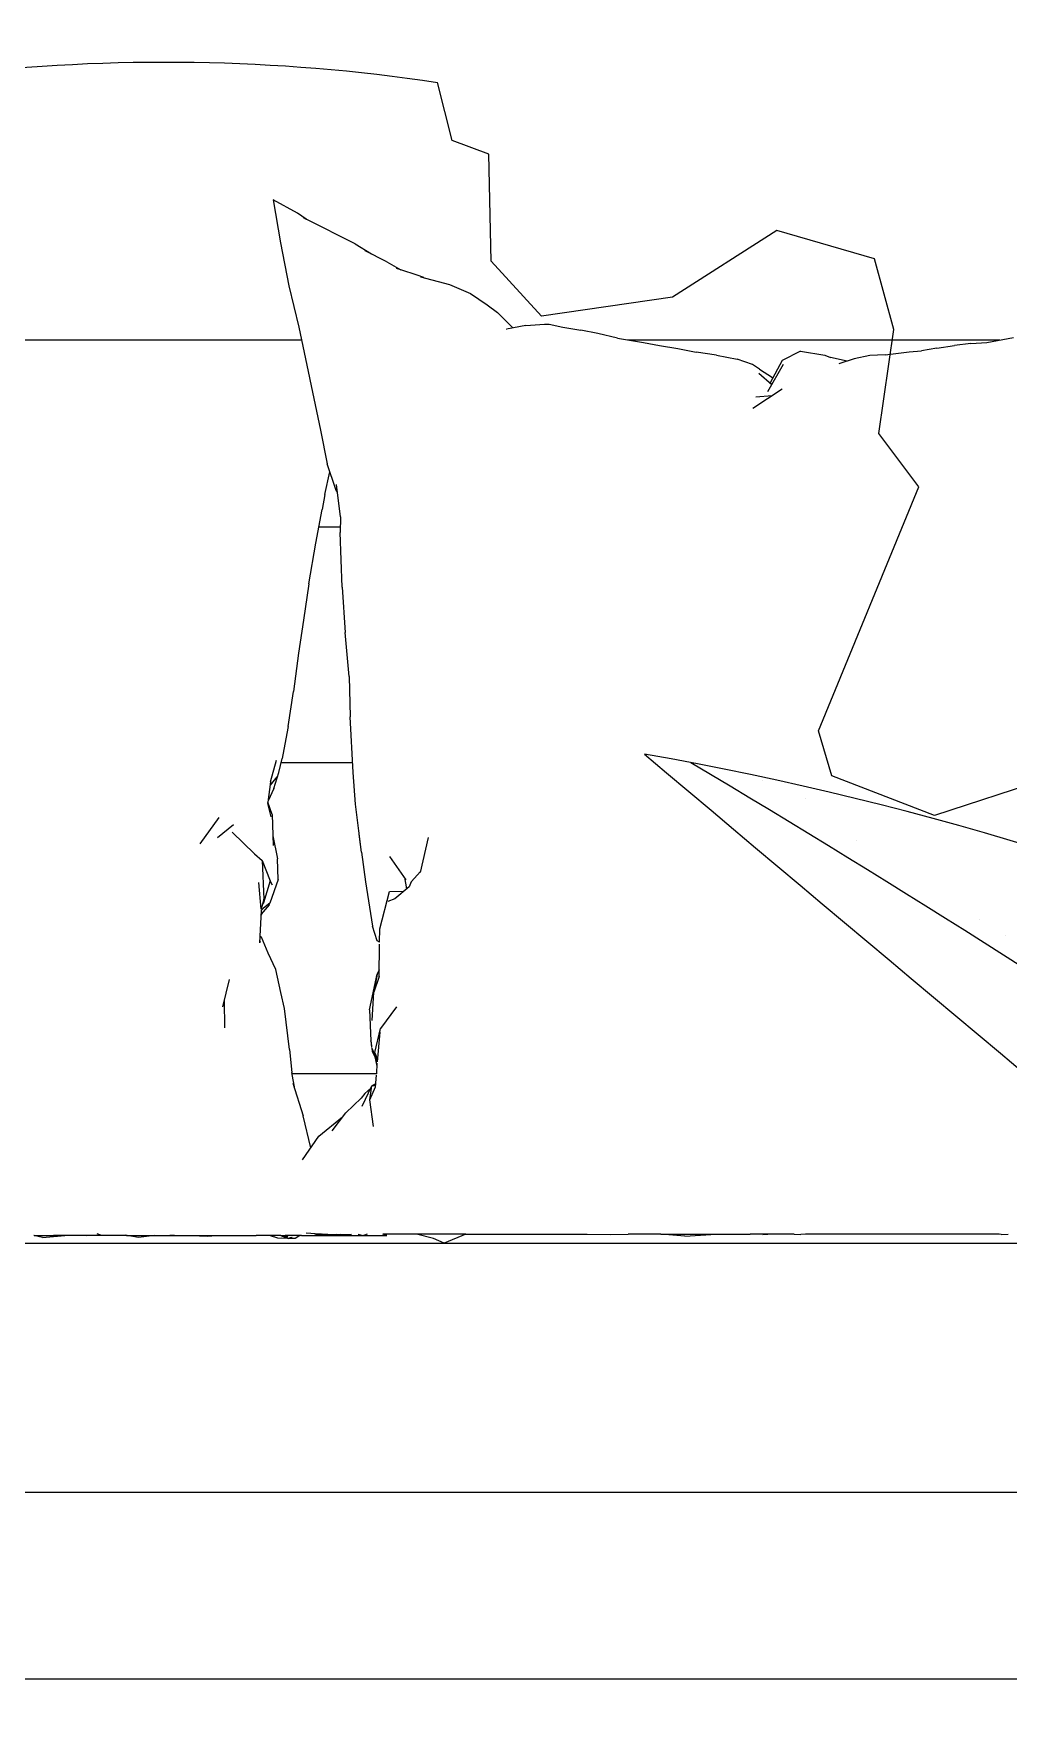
# Model space of a CAD drawing. Header units: millimetres. Extents: x -4760 to 87103, y -23275 to 20441.
# Drawn here: x 39260.7 to 39524.8, y -18281.1 to -17825.4 of the extents above; entities that cross this region are included whole.
import ezdxf

# ---------------------------------------------------------------- set-up
doc = ezdxf.new("R2010")
doc.units = ezdxf.units.MM
doc.header["$LTSCALE"] = 150
doc.layers.add('ad-Elevation 10', color=8, linetype='Continuous')
doc.layers.add('ad-Landscape', color=7, linetype='Continuous', true_color=0x007f00)

# ---------------------------------------------------------------- blocks, each defined once
blk = doc.blocks.new('A$C8104ddd6')
for p, q in [((2058.153348775508, 871.9765947132701), (2051.588020614166, 875.6490974860426)), ((2051.588020614166, 875.6490974860426), (2053.593176341754, 863.9463375074811)), ((2060.473220106403, 870.3991169157744), (2058.153348775508, 871.9765947132701)), ((2059.694321537703, 870.7884157609979), (2060.473220106403, 870.3991169157744)), ((2073.822578599007, 863.7294194257847), (2060.473220106403, 870.3991169157744)), ((2053.593176341754, 863.9463375074811), (2055.804910038139, 852.3507355731381)), ((2073.822578599007, 863.7294194257847), (2078.173086083087, 860.9598519057317)), ((2082.369572230476, 858.8502762161261), (2076.454746031326, 861.8236623109933)), ((2082.369572230476, 858.8502762161261), (2086.110131248861, 856.6612384412783)), ((2086.110131248861, 856.6612384412783), (2084.995870877501, 857.0338277045612)), ((2055.804910038139, 852.3507355731381), (2058.511380422169, 841.1081432057472)), ((2090.536060501407, 855.1812847770107), (2086.151339929034, 856.6371224315872)), ((2092.413291840705, 854.5532000829726), (2090.536060501407, 855.1812847770107)), ((2091.511591927316, 854.7967960036449), (2099.349511128821, 852.6793674492792)), ((2099.349511128821, 852.6793674492792), (2104.996986047416, 850.2846269083957)), ((2104.996986047416, 850.2846269083957), (2109.52179726043, 847.1454067229142)), ((2109.52179726043, 847.1454067229142), (2112.320947542736, 845.1415061197295)), ((2112.320947542736, 845.1415061197295), (2114.414918310147, 842.9913361401714)), ((2058.511380422169, 841.1081432057472), (2064.41314838027, 813.2214624943117)), ((2116.455804787816, 840.9220973820538), (2114.414918310147, 842.9913361401714)), ((2119.969471083845, 841.5708152192738), (2114.810725760362, 840.6183712968596)), ((2114.810725760362, 840.6183712968596), (2114.905808450021, 840.5828194904843)), ((2119.969471083845, 841.5708152192738), (2125.05085058343, 841.9059165321642)), ((2125.05085058343, 841.9059165321642), (2126.299727876125, 841.9651658443263)), ((2126.299727876125, 841.9651658443263), (2130.006676667668, 841.1296416417426)), ((2130.006676667668, 841.1296416417426), (2134.930534348103, 840.304610723395)), ((2139.53716462561, 839.3930729009535), (2134.930534348103, 840.304610723395)), ((2144.838156262937, 838.1176767637662), (2139.53716462561, 839.3930729009535)), ((2059.292782647819, 837.6506024099554), (1836.103370881086, 837.6506024099554)), ((2144.838156262937, 838.1176767637662), (2151.862819993454, 836.9384128375277)), ((2248.381445331041, 837.6506024099554), (2147.620434427845, 837.6506024099554)), ((2151.862819993454, 836.9384128375277), (2156.269319749037, 836.1844255122041)), ((2156.269319749037, 836.1844255122041), (2161.176683556121, 835.3319786590673)), ((2161.176683556121, 835.3319786590673), (2166.115798011626, 834.3349596064718)), ((2171.629598840518, 833.580419696882), (2166.115798011626, 834.3349596064718)), ((2194.440816690847, 834.6465104892004), (2189.448912654479, 832.1435287096801)), ((2194.440816690847, 834.6465104892004), (2201.009277804376, 833.5197898935194)), ((2217.400911104247, 833.6564339630386), (2223.906877345573, 834.4700254177851)), ((2223.906877345573, 834.4700254177851), (2227.193760158312, 834.7613407295939)), ((2231.3509094205, 835.4030623225244), (2227.193760158312, 834.7613407295939)), ((2231.3509094205, 835.4030623225244), (2236.116754670613, 836.1625321885076)), ((2240.603424508314, 836.6747894294967), (2236.116754670613, 836.1625321885076)), ((2240.603424508314, 836.6747894294967), (2244.946704025897, 837.0103638320716)), ((2244.946704025897, 837.0103638320716), (2252.127736896255, 838.3489142101762)), ((2171.629598840518, 833.580419696882), (2177.292736926087, 832.4705823276263)), ((2181.415285255411, 831.0667080882886), (2177.292736926087, 832.4705823276263)), ((2183.306828308559, 829.7799907599319), (2181.415285255411, 831.0667080882886)), ((2183.306828308559, 829.7799907599319), (2186.870968660973, 827.4583063820983)), ((2185.578686823326, 823.7161405075094), (2189.856665645675, 831.0747551369559)), ((2189.448912654479, 832.1435287096801), (2186.238949955645, 826.0201396105003)), ((2201.009277804376, 833.5197898935194), (2202.514908900106, 832.9545950805787)), ((2207.025802162207, 831.9059413710602), (2202.514908900106, 832.9545950805787)), ((2209.001825307125, 832.5540910581803), (2204.84412114865, 831.1903344360153)), ((2213.211877112859, 833.4664580801582), (2209.001825307125, 832.5540910581803)), ((2217.400911104247, 833.6564339630386), (2213.211877112859, 833.4664580801582)), ((2183.172309391855, 828.6993046339221), (2186.689365328908, 825.6266350282094)), ((2186.870968660973, 827.4583063820983), (2187.003759156541, 827.4791049515943)), ((2181.512350619982, 819.1967529168378), (2189.483701798781, 824.4496944949269)), ((2182.326053832476, 822.2801956996764), (2186.771596041697, 822.6624776509998)), ((2064.41314838027, 813.2214624943117), (2066.168026879146, 804.0878551670212)), ((2068.523760494725, 797.1437091074258), (2066.168026879146, 804.0878551670212)), ((2065.529219061238, 795.8498199061978), (2066.895681540926, 801.9429011625316)), ((2069.787820366357, 789.7984269466069), (2068.740377771668, 798.4951582886188)), ((2065.529219061238, 795.8498199061978), (2064.809991534828, 791.7547593718755)), ((2068.839019380051, 796.7217066490402), (2068.523760494725, 797.1437091074258)), ((2069.0024440829, 796.3192678730638), (2068.523760494725, 797.1437091074258)), ((2068.839019380051, 796.7217066490402), (2068.975987742735, 796.5389302048106)), ((2063.136235206075, 782.6163841038469), (2064.809991534828, 791.7547593718755)), ((2069.787820366357, 789.7984269466069), (2069.740903779355, 785.5019932088408)), ((2063.947951467184, 787.0481927714045), (2069.757788109644, 787.0481927714045)), ((2070.266926345561, 770.7532459657086), (2069.740903779355, 785.5019932088408)), ((2061.219442345093, 771.6146543782961), (2063.136235206075, 782.6163841038469)), ((2061.219442345093, 771.6146543782961), (2059.825186268485, 761.8117009877033)), ((2070.266926345561, 770.7532459657086), (2071.042650067888, 758.437028271177)), ((2059.825186268485, 761.8117009877033), (2058.450607063256, 752.837846288875)), ((2072.143784022825, 746.5386321372825), (2071.042650067888, 758.437028271177)), ((2058.450607063256, 752.837846288875), (2057.044215061476, 742.4429519152)), ((2072.143784022825, 746.5386321372825), (2072.401970653336, 735.6021475361067)), ((2055.653365640828, 733.0189951074208), (2057.044215061476, 742.4429519152)), ((2072.658432543489, 730.6477397652452), (2072.401970653336, 735.6021475361067)), ((2055.653365640828, 733.0189951074208), (2054.73202962568, 728.1792729623567)), ((2073.257607638145, 720.5038219188054), (2072.658432543489, 730.6477397652452)), ((2054.73202962568, 728.1792729623567), (2054.04643656488, 724.3058634568561)), ((2050.886376096198, 718.0174217231161), (2052.455680835956, 723.9140813290142)), ((2051.763916817537, 716.2389461688717), (2053.130850504611, 720.5163461368347)), ((2053.130850504611, 720.5163461368347), (2054.04643656488, 724.3058634568561)), ((2053.797468025725, 723.2754080663744), (2073.093897184495, 723.2754080663744)), ((2073.855416301383, 711.9938317412934), (2073.257607638145, 720.5038219188054)), ((2050.886376096198, 718.0174217231161), (2050.114813951179, 712.4676225303419)), ((2051.763916817537, 716.2389461688717), (2050.165971363465, 712.8355946596002)), ((2052.517108809625, 719.3771478342514), (2050.759299338293, 717.1033663965418)), ((2050.067929460252, 712.1303852623178), (2050.901903625891, 708.5188554545275)), ((2051.282428654747, 709.2011839117395), (2050.114813951179, 712.4676225303419)), ((2075.49195748246, 698.9811407251327), (2073.855416301383, 711.9938317412934)), ((2036.8748039766, 708.3214851496296), (2031.710813248275, 701.2234305900838)), ((2036.527704380984, 702.9019963697729), (2040.845174032489, 706.4849615048952)), ((2051.282428654747, 709.2011839117395), (2051.599874697764, 700.7253459151634)), ((2046.497665891104, 698.4800882080845), (2040.478377686581, 704.3545591992433)), ((2051.499799521123, 703.3973621628193), (2052.696322364623, 697.1365824896793)), ((2074.94019823995, 703.1045606547077), (2074.761378466879, 704.7902209381209)), ((2075.49195748246, 698.9811407251327), (2074.94019823995, 703.1045606547077)), ((2091.441387149542, 693.4724851263227), (2093.677443808643, 702.8940131262643)), ((2046.497665891104, 698.4800882080845), (2048.595144218183, 696.7214723693996)), ((2075.49195748246, 698.9811407251327), (2076.589874867823, 690.9541188840158)), ((2087.550176948986, 691.476829338796), (2083.189571485069, 697.8245191812484)), ((2048.595144218183, 696.7214723693996), (2049.034449544779, 686.1935811383191)), ((2048.595144218183, 696.7214723693996), (2050.755088181439, 691.1989286868002)), ((2052.892441996781, 691.5777547808184), (2052.696322364623, 697.1365824896793)), ((2091.502651123366, 693.730618229717), (2088.972862013106, 690.9324621051637)), ((2048.318479579291, 683.49249669243), (2047.658773276788, 690.7343227732308)), ((2050.755088181439, 691.1989286868002), (2048.966793820946, 685.2195664168967)), ((2052.892441996781, 691.5777547808184), (2050.619154876629, 685.1639330271319)), ((2051.388725313256, 690.0015976064951), (2050.755088181439, 691.1989286868002)), ((2076.589874867823, 690.9541188840158), (2078.506723485421, 678.9576180395798)), ((2080.501251792804, 678.2325848367991), (2083.041110322993, 688.2811602476977)), ((2083.041110322993, 688.2811602476977), (2086.964886967617, 688.3914870321487)), ((2088.415871523139, 689.6150753810052), (2084.530412947883, 686.3385402693339)), ((2087.11655816609, 692.1080438722865), (2087.703786122613, 689.0145869773451)), ((2088.972862013106, 690.9324621051637), (2088.415871523139, 689.6150753810052)), ((2050.444623898256, 684.708712911528), (2048.289025503414, 682.135445241036)), ((2048.946092292004, 685.860242572945), (2048.318479579291, 683.49249669243)), ((2048.910053092637, 683.7608320046129), (2048.340100033231, 683.1470735744169)), ((2048.966793820946, 685.2195664168967), (2048.694638374101, 684.9116018488394)), ((2050.619154876629, 685.1639330271319), (2048.910053092637, 683.7608320046129)), ((2048.946092292004, 685.860242572945), (2048.966793820946, 685.2195664168967)), ((2048.966793820946, 685.2195664168967), (2049.034449544779, 686.1935811383191)), ((2050.444623898256, 684.708712911528), (2050.619154876629, 685.1639330271319)), ((2084.530412947883, 686.3385402693339), (2082.617559669736, 685.5656771827707)), ((2048.340100033231, 683.1470735744169), (2047.896932635944, 674.369299267727)), ((2048.54107323692, 682.4363298054095), (2048.2786238958, 681.929421592582)), ((2047.918710008773, 674.8006416111039), (2048.069040068192, 674.5887209400926)), ((2048.092797044505, 674.696482092003), (2047.925902651594, 674.9431056005205)), ((2047.982226597225, 676.05870861125), (2048.364520678158, 675.9290148596101)), ((2048.364520678158, 675.9290148596101), (2047.985041857908, 676.1144702110241)), ((2047.990733416082, 676.2272023599817), (2048.364520678158, 675.9290148596101)), ((2050.169431840659, 671.627793261725), (2048.364520678158, 675.9290148596101)), ((2079.770840323508, 674.907470782683), (2078.506723485421, 678.9576180395798)), ((2080.367194954633, 674.5520244547506), (2079.770840323508, 674.907470782683)), ((2080.367194954633, 674.5520244547506), (2080.501251792804, 678.2325848367991)), ((2052.328000443835, 667.2262546105021), (2050.169431840659, 671.627793261725)), ((2080.283459593229, 665.2621409876656), (2080.349892294624, 674.0769760663015)), ((2053.625146193815, 660.9723457714244), (2052.328000443835, 667.2262546105021)), ((2077.655393143337, 656.2236915401954), (2079.780677617789, 665.9047699821085)), ((2079.780677617789, 665.9047699821085), (2078.861886576291, 661.0206470511466)), ((2080.297120015835, 667.0747177724297), (2079.780677617789, 665.9047699821085)), ((2037.902827827282, 657.0513448213005), (2039.735176354872, 664.5169186136591)), ((2054.64736214454, 656.6012594269387), (2053.625146193815, 660.9723457714244)), ((2078.359455755031, 653.3888037420311), (2078.861886576291, 661.0206470511466)), ((2080.283459593229, 665.2621409876656), (2078.861886576291, 661.0206470511466)), ((2038.327429812649, 658.7813090756181), (2038.387877525776, 651.4123394654307)), ((2055.945700782686, 645.5070763042631), (2054.64736214454, 656.6012594269387)), ((2077.655393143337, 656.2236915401954), (2078.027128356509, 647.8764791129979)), ((2084.934707140608, 657.0384075523843), (2080.604276387487, 651.2344528647272)), ((2078.222220016643, 647.2964984742903), (2078.027128356509, 647.8764791129979)), ((2078.027128356509, 647.8764791129979), (2078.204235322577, 646.4981040640905)), ((2078.027128356509, 647.8764791129979), (2078.194685350165, 646.0741521991522)), ((2079.065937126208, 644.6917964310414), (2080.604276387487, 651.2344528647272)), ((2080.420004795713, 650.1727400908567), (2079.732963901799, 642.1461565716445)), ((2080.420004795713, 650.1727400908567), (2080.604276387487, 651.2344528647272)), ((2055.945700782686, 645.5070763042631), (2056.604230190795, 639.3252858953147)), ((2078.285041810559, 645.8692092820202), (2078.385515387083, 645.0872509320207)), ((2078.285041810559, 645.8692092820202), (2079.7644264388, 642.5137281138486)), ((2078.385515387083, 645.0872509320207), (2079.732963901799, 642.1461565716445)), ((2079.805658885285, 642.9954398698101), (2079.065937126208, 644.6917964310414)), ((2079.095849956626, 643.5367939211237), (2079.677535807896, 640.9986193987279)), ((2057.403778059153, 634.8475487599926), (2056.604230190795, 639.3252858953147)), ((2079.6034581165, 638.9380586687694), (2056.673373754653, 638.9380586687694)), ((2079.256156824093, 635.3798714182958), (2079.591511780163, 638.605756850724)), ((2079.6034581165, 638.9380586687694), (2079.708526218667, 641.8606552187684)), ((2056.904030964688, 636.4291292839589), (2059.714283386609, 627.5353497160049)), ((2076.398985855536, 633.6272867821781), (2075.435226472197, 632.3168425844533)), ((2075.697929749294, 630.186317460013), (2078.316228365336, 635.6706147569248)), ((2076.398985855536, 633.6272867821781), (2078.018282288191, 635.0465358778047)), ((2077.773391582989, 631.9326595097518), (2078.316228365336, 635.6706147569248)), ((2077.773391582989, 631.9326595097518), (2079.256156824093, 635.3798714182958)), ((2078.316228365336, 635.6706147569248), (2079.354840683205, 636.3291426837341)), ((2078.724244423596, 635.6652836882713), (2079.342125572162, 636.2068320074259)), ((2079.301946389402, 635.820335735274), (2079.198795056356, 635.6590832901529)), ((2071.207363683832, 628.4005874628383), (2075.435226472197, 632.3168425844533)), ((2078.701868141841, 624.7136276640149), (2077.773391582989, 631.9326595097518)), ((2061.776032307353, 618.8960154626811), (2059.714283386609, 627.5353497160049)), ((2063.970060086103, 622.0100481041991), (2070.387879555965, 627.3120063530487)), ((2067.527580666254, 623.5124607196249), (2071.207363683832, 628.4005874628383)), ((2059.487364541346, 615.6476581729703), (2063.970060086103, 622.0100481041991)), ((1317.469879518081, 593.0722891569303), (2579.509868351437, 593.0722891569303)), ((1986.825196702091, 595.1434193071564), (1986.705976979916, 595.1285305440297)), ((1989.051956520569, 594.5903898834767), (1986.705976979916, 595.1285305440297)), ((1986.825196702091, 595.1434193071564), (1992.02380650823, 595.1434193071564)), ((1989.051956520569, 594.5903898834767), (1995.166905212318, 595.1342803279304)), ((1995.166905212318, 595.1342803279304), (1992.02380650823, 595.1434193071564)), ((1995.969090145612, 595.1434193071564), (1995.166905212318, 595.1342803279304)), ((2011.853773223898, 595.1434193071564), (1995.969090145612, 595.1434193071564)), ((2001.117641822224, 595.1895717285506), (2004.911954118186, 595.2778703336644)), ((2004.911954118186, 595.2778703336644), (2003.84716451342, 595.590050220635)), ((2015.100418105663, 594.6105337470281), (2011.446508786568, 595.2102653422844)), ((2011.853773223898, 595.1434193071564), (2019.424604381667, 595.1434025925682)), ((2019.424604381667, 595.1434025925682), (2015.100418105663, 594.6105337470281)), ((2019.424604381667, 595.1434025925682), (2023.566565117108, 595.1434025925682)), ((2024.799897755904, 595.1434193071564), (2023.566565117108, 595.1434025925682)), ((2023.566565117108, 595.1434025925682), (2024.450236505145, 595.109303162867)), ((2024.450236505145, 595.109303162867), (2024.799897755904, 595.1434193071564)), ((2024.799897755904, 595.1434193071564), (2029.450057159142, 595.1434025925682)), ((2029.450057159142, 595.1434025925682), (2033.758182217651, 594.9626521590417)), ((2029.450057159142, 595.1434025925682), (2046.917048060895, 595.1434025925682)), ((2033.758182217651, 594.9626521590417), (2036.151429819991, 595.1136729131631)), ((2036.151429819991, 595.1136729131631), (2037.968807222722, 595.1434025925682)), ((2050.546249892075, 595.1434193071564), (2046.917048060895, 595.1434025925682)), ((2052.031487339962, 595.0424175128965), (2046.917048060895, 595.1434025925682)), ((2051.547649773631, 595.1434193071564), (2050.546249892075, 595.1434193071564)), ((2052.842659876173, 594.4651118225211), (2050.806290732864, 595.0666091339572)), ((2052.031487339962, 595.0424175128965), (2051.547649773631, 595.1434193071564)), ((2053.603277461967, 595.1434025925682), (2051.547649773631, 595.1434193071564)), ((2055.610066425907, 594.3247182030391), (2052.842659876173, 594.4651118225211)), ((2053.603277461967, 595.1434025925682), (2054.843382820254, 595.1434193071564)), ((2053.603277461967, 595.1434025925682), (2053.759520473614, 595.0610553187207)), ((2054.901924865706, 595.0809053354305), (2053.799458370268, 595.0614860713195)), ((2055.544128629459, 594.9029113484794), (2053.902506610022, 594.7670502574729)), ((2054.07044124903, 594.9373391220543), (2055.610066425907, 594.3247182030391)), ((2054.843382820254, 595.1434193071564), (2055.610066425907, 594.3247182030391)), ((2058.349083019231, 595.1434193071564), (2054.843382820254, 595.1434193071564)), ((2055.608238095869, 595.0903827171969), (2054.901924865706, 595.0809053354305)), ((2055.608238095869, 595.0903827171969), (2055.636716230641, 595.0938482299716)), ((2056.450817358804, 594.6525220721369), (2055.610066425907, 594.3247182030391)), ((2056.729486514305, 594.5755653769374), (2055.610066425907, 594.3247182030391)), ((2057.48289218243, 594.3675064324052), (2055.610066425907, 594.3247182030391)), ((2056.892838601882, 595.111956021361), (2055.636716230641, 595.0938482299716)), ((2058.349083019231, 595.1434193071564), (2056.892838601882, 595.111956021361)), ((2058.506573618644, 594.9737869940891), (2057.48289218243, 594.3675064324052)), ((2058.792190130611, 595.1429448328163), (2058.349083019231, 595.1434193071564)), ((2059.263567671813, 595.1434193071564), (2058.506573618644, 594.9737869940891)), ((2058.899013546143, 595.1429553834569), (2058.792190130611, 595.1429448328163)), ((2058.927006510101, 595.1434025925682), (2058.899013546143, 595.1429553834569)), ((2059.263567671813, 595.1434193071564), (2058.927006510101, 595.1434025925682)), ((2059.263567671813, 595.1434193071564), (2062.669282274372, 595.1434025925682)), ((2064.187663298588, 595.5149719437832), (2060.492437160829, 595.8061837998557)), ((2064.529138086, 595.4747807422682), (2062.669282274372, 595.1434025925682)), ((2062.669282274372, 595.1434025925682), (2063.553976252886, 595.1434193071564)), ((2066.405070511006, 595.3828003456783), (2063.101242796343, 595.4430396273792)), ((2063.553976252886, 595.1434193071564), (2082.32111790726, 595.1434025925682)), ((2064.997284011049, 595.4748001311928), (2063.625370932816, 595.18528047782)), ((2063.940130353898, 595.3698348151675), (2063.625370932816, 595.18528047782)), ((2064.529138086, 595.4747807422682), (2064.187663298588, 595.5149719437832)), ((2064.69740879412, 595.4748001311928), (2064.580816465001, 595.4839884913363)), ((2066.405070511006, 595.3828003456783), (2072.74377659231, 595.4748001311928)), ((2068.822200846262, 595.2069429662852), (2067.46318256716, 595.240672019474)), ((2071.382383276818, 595.1434025925682), (2068.527698227241, 595.1434193071564)), ((2068.734486131725, 595.4748001311928), (2069.081809197312, 595.4216504488159)), ((2069.870690708456, 595.4331002508552), (2068.879679545105, 595.2193410131613)), ((2071.382383276818, 595.1434025925682), (2068.879679545105, 595.2193410131613)), ((2069.553256364969, 595.3646302620227), (2071.382383276818, 595.1434025925682)), ((2074.593739558397, 595.4748001311928), (2076.071776459219, 595.1818774777976)), ((2077.07147715216, 595.4748001311928), (2076.071776459219, 595.1818774777976)), ((2082.32111790726, 595.1434025925682), (2081.291673673652, 595.4748001311928)), ((2090.386003482272, 595.4747807422682), (2081.291673673652, 595.4748001311928)), ((2094.985098019948, 594.3357029407234), (2090.386003482272, 595.4747807422682)), ((2103.756371625728, 595.4747807422682), (2090.386003482272, 595.4747807422682)), ((2097.858537261534, 593.0722891569303), (2094.985098019948, 594.3357029407234)), ((2103.756371625728, 595.4747807422682), (2097.858537261534, 593.0722891569303)), ((2103.756371625728, 595.4747807422682), (2136.621980368946, 595.4748001311928)), ((2136.621980368946, 595.4748001311928), (2142.855111825113, 595.4273948647833)), ((2142.855111825113, 595.4273948647833), (2147.744224017842, 595.4747807422682)), ((2156.577281783022, 595.4748001311928), (2147.744224017842, 595.4747807422682)), ((2163.092350998602, 594.9328694386786), (2156.577281783022, 595.4748001311928)), ((2156.577281783022, 595.4748001311928), (2171.542542894975, 595.4748001311928)), ((2163.092350998602, 594.9328694386786), (2171.542542894975, 595.4748001311928)), ((2171.542542894975, 595.4748001311928), (2180.825726984287, 595.4747807422682)), ((2184.261776708641, 595.4436666938846), (2180.825726984287, 595.4747807422682)), ((2185.536889145784, 595.4747807422682), (2180.825726984287, 595.4747807422682)), ((2184.261776708641, 595.4436666938846), (2185.536889145784, 595.4747807422682)), ((2192.670134694097, 595.4748001311928), (2185.536889145784, 595.4747807422682)), ((2192.670134694097, 595.4748001311928), (2194.487212487911, 595.4659639534302)), ((2195.817297270551, 595.4747807422682), (2194.487212487911, 595.4659639534302)), ((2248.224123845095, 595.4747807422682), (2195.817297270551, 595.4747807422682)), ((2248.826017530955, 595.45068354452), (2248.224123845095, 595.4747807422682)), ((2248.826017530955, 595.45068354452), (2250.697354203425, 595.4747807422682)), ((2650.000000000116, 525.6024096388601), (1250, 525.6024096388528)), ((2650.000000000116, 475.000000000302), (1250, 475.0000000002947))]:
    blk.add_line(p, q)
blk = doc.blocks.new('TR22')
at = {"layer": 'ad-Landscape', "color": 0}
for p, q in [((0.005533076484766752, 1.183344635591538), (0.02181395718176304, 1.21918278672274)), ((-0.01969978781690429, 1.178754252993599), (0.005533076484766752, 1.183344635591538)), ((-0.03346316834512209, 1.109898514023996), (-0.01969978781690429, 1.178754252993599)), ((-0.2812040178526161, 1.155802340003675), (-0.2146810119663485, 1.162687913900697)), ((-0.2146810119663485, 1.162687913900697), (-0.1550396963441756, 1.107603322725026)), ((-0.3018490886449285, 1.112193705323023), (-0.2812040178526161, 1.155802340003675)), ((-0.3041429853996078, 1.04333796635342), (-0.3018490886449285, 1.112193705323023)), ((-0.1550396963441756, 1.107603322725026), (-0.07245941317501092, 1.080061027137162)), ((-0.07245941317501092, 1.080061027137162), (-0.03346316834512209, 1.109898514023996)), ((-0.336257539965402, 1.013500479466586), (-0.3041429853996078, 1.04333796635342)), ((-0.2995551918902208, 0.8442031917948611), (-0.336257539965402, 1.013500479466586)), ((-0.4784791387567395, 0.8533839569908537), (-0.3844293718140648, 0.802889748413179)), ((-0.3133185724184102, 0.8166608962071109), (-0.2995551918902208, 0.8442031917948611)), ((-0.3844293718140648, 0.802889748413179), (-0.3133185724184102, 0.8166608962071109))]:
    blk.add_line(p, q, dxfattribs=at)
blk.add_arc((-0.01150420476943737, 0.01964541753233107), 1.200000000000002, 57.81731016161363, 88.40897048306174, dxfattribs=at)
blk = doc.blocks.new('*X71')
at = {"color": 0}
for p, q in [((41.40019550933795, 52.42501909237253), (41.40019550933795, 52.42501909237253)), ((42.10256333711743, 52.14761737072955), (42.10256333711743, 52.14761737072955)), ((44.26942380357268, 51.74556608154628), (44.26942380357268, 51.74556608154628)), ((42.91830011180114, 51.45787979734825), (42.91830011180114, 51.45787979734825)), ((46.18482677389746, 50.99167634586352), (46.18482677389746, 50.99167634586352)), ((45.62161633965555, 50.80797963467229), (45.62161633965555, 50.80797963467229)), ((46.3691461081, 50.8227787939596), (46.3691461081, 50.8227787939596)), ((44.90027000946142, 50.19522571773321), (44.90027000946142, 50.19522571773321)), ((47.04982556765727, 50.20978625779065), (47.04982556765727, 50.20978625779065)), ((48.01441187121291, 50.20088477127017), (48.01441187121291, 50.20088477127017)), ((48.40810502773939, 50.38860714113213), (48.40810502773939, 50.38860714113213)), ((45.32196573236786, 49.92657591355979), (45.32196573236786, 49.92657591355979)), ((45.71633222910949, 50.03422852925468), (45.71633222910949, 50.03422852925468)), ((46.23684078133074, 50.10275478017021), (46.23684078133074, 50.10275478017021)), ((47.23913336553594, 50.02558234897312), (47.23913336553594, 50.02558234897312)), ((48.43610759411936, 49.93223496709675), (48.43610759411936, 49.93223496709675)), ((49.5913999895858, 49.90378122019321), (49.5913999895858, 49.90378122019321)), ((46.89050677500783, 49.80647323775239), (46.89050677500783, 49.80647323775239)), ((48.23445777022961, 49.11353556869198), (48.23445777022961, 49.11353556869198)), ((46.84007033483106, 48.95943661853551), (46.84007033483106, 48.95943661853551)), ((48.30220081161254, 48.91454389805404), (48.30220081161254, 48.91454389805404)), ((48.41877710443215, 48.94463801678806), (48.41877710443215, 48.94463801678806)), ((49.95421219658255, 48.96509567207247), (49.95421219658255, 48.96509567207247)), ((50.86029042493808, 48.90227482327332), (50.86029042493808, 48.90227482327332)), ((52.02187391973145, 48.27521829965729), (52.02187391973145, 48.27521829965729)), ((52.5423824719527, 48.34374455057281), (52.5423824719527, 48.34374455057281)), ((49.28876436186809, 48.14744157180159), (49.28876436186809, 48.14744157180159)), ((49.8506096733228, 47.98936593869537), (49.8506096733228, 47.98936593869537)), ((50.66359445964932, 48.09639741631582), (50.66359445964932, 48.09639741631582)), ((52.27198446154279, 48.01034548357499), (52.27198446154279, 48.01034548357499)), ((53.29021537113405, 48.11307035645471), (53.29021537113405, 48.11307035645471)), ((49.33010112110155, 47.92083968777985), (49.33010112110155, 47.92083968777985)), ((49.6543933476954, 47.97695745118007), (49.6543933476954, 47.97695745118007)), ((53.47453470533658, 47.94417280455079), (53.47453470533658, 47.94417280455079)), ((48.82204023249134, 47.69678253892047), (48.82204023249134, 47.69678253892047)), ((51.93618209424283, 47.70244159245743), (51.93618209424283, 47.70244159245743)), ((49.24373595539778, 47.42813273474706), (49.24373595539778, 47.42813273474706)), ((50.28408876656176, 47.23539479152044), (50.28408876656176, 47.23539479152044)), ((52.35787781714927, 47.43379178828402), (52.35787781714927, 47.43379178828402)), ((50.46840810076429, 47.06649723961652), (50.46840810076429, 47.06649723961652)), ((50.92328378304769, 46.97545105426016), (50.92328378304769, 46.97545105426016)), ((53.62417699762565, 47.07275903670099), (53.62417699762565, 47.07275903670099)), ((54.34452196277253, 47.14697635956431), (54.34452196277253, 47.14697635956431)), ((50.76184055786098, 46.46099343972278), (50.76184055786098, 46.46099343972278)), ((53.87598241961247, 46.46665249325974), (53.87598241961247, 46.46665249325974)), ((51.33839535820024, 46.26930079463005), (51.33839535820024, 46.26930079463005)), ((55.33984636746619, 46.23492957928317), (55.33984636746619, 46.23492957928317)), ((55.63564281172352, 46.16182945818242), (55.63564281172352, 46.16182945818242)), ((56.15615136394477, 46.23035570909795), (56.15615136394477, 46.23035570909795)), ((56.9691361502713, 46.3373871867184), (56.9691361502713, 46.3373871867184)), ((52.33497781965239, 46.08352171456183), (52.33497781965239, 46.08352171456183)), ((53.46437856531487, 45.87597709722051), (53.46437856531487, 45.87597709722051)), ((54.2773633516414, 45.98300857484095), (54.2773633516414, 45.98300857484095)), ((54.89306743297794, 46.07125263978109), (54.89306743297794, 46.07125263978109)), ((55.52416570166873, 46.06603202737925), (55.52416570166873, 46.06603202737925)), ((51.5855905530115, 45.62862996296351), (51.5855905530115, 45.62862996296351)), ((52.94387001309362, 45.80745084630498), (52.94387001309362, 45.80745084630498)), ((52.33371976289391, 45.3572540143489), (52.33371976289391, 45.3572540143489)), ((52.51803909709644, 45.18835646244499), (52.51803909709644, 45.18835646244499)), ((52.74381045552126, 45.19833936010774), (52.74381045552126, 45.19833936010774)), ((53.68717035573526, 45.14593526768784), (53.68717035573526, 45.14593526768784)), ((55.85795231727275, 45.2039984136447), (55.85795231727275, 45.2039984136447)), ((56.30476146958264, 45.17932330008276), (56.30476146958264, 45.17932330008276)), ((56.39415295910467, 45.26883558239278), (56.39415295910467, 45.26883558239278)), ((58.86285108290819, 45.16705422530202), (58.86285108290819, 45.16705422530202)), ((53.1655061784277, 44.92968955593432), (53.1655061784277, 44.92968955593432)), ((56.27964804017919, 44.93534860947128), (56.27964804017919, 44.93534860947128)), ((53.38802635453239, 44.39116001745851), (53.38802635453239, 44.39116001745851)), ((57.38947736379834, 44.35678880211163), (57.38947736379834, 44.35678880211163)), ((57.65695400566552, 44.24173685320877), (57.65695400566552, 44.24173685320877)), ((54.68361078089089, 43.96255026091004), (54.68361078089089, 43.96255026091004)), ((54.95606079108754, 44.14442887076793), (54.95606079108754, 44.14442887076793)), ((57.57379669800088, 44.18789125020771), (57.57379669800088, 44.18789125020771)), ((57.79775264264239, 43.968209314447), (57.79775264264239, 43.968209314447)), ((59.24941170371558, 44.04844061670756), (59.24941170371558, 44.04844061670756)), ((59.76992025593683, 44.11696686762308), (59.76992025593683, 44.11696686762308)), ((56.55763890508568, 43.69406200483012), (56.55763890508568, 43.69406200483012)), ((57.07814745730693, 43.76258825574564), (57.07814745730693, 43.76258825574564)), ((57.89113224363346, 43.86961973336609), (57.89113224363346, 43.86961973336609)), ((54.38335075922605, 43.47911323717737), (54.38335075922605, 43.47911323717737)), ((55.19935944500356, 43.51524112148864), (55.19935944500356, 43.51524112148864)), ((58.44378395543682, 43.39069480522124), (58.44378395543682, 43.39069480522124)), ((54.56767009342859, 43.31021568527345), (54.56767009342859, 43.31021568527345)), ((56.36775482769226, 43.2524995310696), (56.36775482769226, 43.2524995310696)), ((58.92584444101779, 43.24023045628887), (58.92584444101779, 43.24023045628887)), ((56.66558067855117, 42.699896181295), (56.66558067855117, 42.699896181295)), ((59.77972254030266, 42.70555523483196), (59.77972254030266, 42.70555523483196)), ((55.43765735086453, 42.51301924028697), (55.43765735086453, 42.51301924028697)), ((57.08727640145761, 42.43124637712159), (57.08727640145761, 42.43124637712159)), ((57.71994736377512, 42.31491308419562), (57.71994736377512, 42.31491308419562)), ((59.43910836013049, 42.47864802494009), (59.43910836013049, 42.47864802494009)), ((59.62342769433302, 42.30975047303617), (59.62342769433302, 42.30975047303617)), ((60.20141826320911, 42.43690543065855), (60.20141826320911, 42.43690543065855)), ((60.3375384776225, 42.34830111659053), (60.3375384776225, 42.34830111659053)), ((61.50490113562552, 41.75623089189125), (61.50490113562552, 41.75623089189125)), ((62.86318059570764, 41.93505177523272), (62.86318059570764, 41.93505177523272)), ((56.4329817555582, 41.60097246000583), (56.4329817555582, 41.60097246000583)), ((60.17140779707774, 41.58067316335528), (60.17140779707774, 41.58067316335528)), ((60.49341495176897, 41.5125540280497), (60.49341495176897, 41.5125540280497)), ((60.69191634929899, 41.6491994142708), (60.69191634929899, 41.6491994142708)), ((56.61730108976074, 41.43207490810191), (56.61730108976074, 41.43207490810191)), ((57.47963499844784, 41.22629455147784), (57.47963499844784, 41.22629455147784)), ((58.00014355066909, 41.29482080239336), (58.00014355066909, 41.29482080239336)), ((58.60538100392081, 41.46410708209731), (58.60538100392081, 41.46410708209731)), ((58.81312833699562, 41.40185228001381), (58.81312833699562, 41.40185228001381)), ((58.9888377991274, 41.31340668727571), (58.9888377991274, 41.31340668727571)), ((61.68973101370537, 41.41071466971654), (61.68973101370537, 41.41071466971654)), ((61.7195228656723, 41.46976613563427), (61.7195228656723, 41.46976613563427)), ((57.48728834719668, 40.63487846311543), (57.48728834719668, 40.63487846311543)), ((60.40053183573211, 40.42147734757737), (60.40053183573211, 40.42147734757737)), ((61.48873935646264, 40.60050724776855), (61.48873935646264, 40.60050724776855)), ((61.67305869066517, 40.43160969586464), (61.67305869066517, 40.43160969586464)), ((62.95862144905765, 40.40920827279664), (62.95862144905765, 40.40920827279664)), ((60.58735090158109, 40.20145300248227), (60.58735090158109, 40.20145300248227)), ((63.70149276333258, 40.20711205601923), (63.70149276333258, 40.20711205601923)), ((61.00904662448753, 39.93280319830885), (61.00904662448753, 39.93280319830885)), ((64.12318848623903, 39.93846225184581), (64.12318848623903, 39.93846225184581)), ((58.48261275189035, 39.72283168283429), (58.48261275189035, 39.72283168283429)), ((62.54304594810112, 39.63441325087816), (62.54304594810112, 39.63441325087816)), ((65.11867002761758, 39.64284205041637), (65.11867002761758, 39.64284205041637)), ((58.66693208609288, 39.55393413093037), (58.66693208609288, 39.55393413093037)), ((61.75272437181498, 39.48389090070339), (61.75272437181498, 39.48389090070339)), ((63.78517668906981, 39.4672843218804), (63.78517668906981, 39.4672843218804)), ((64.30568524129106, 39.53581057279592), (64.30568524129106, 39.53581057279592)), ((64.37031548566236, 39.51727893309831), (64.37031548566236, 39.51727893309831)), ((61.09340389043991, 39.11290571000296), (61.09340389043991, 39.11290571000296)), ((61.61391244266116, 39.18143196091848), (61.61391244266116, 39.18143196091848)), ((62.42689722898768, 39.28846343853893), (62.42689722898768, 39.28846343853893)), ((62.52715122695073, 38.96566390328457), (62.52715122695073, 38.96566390328457)), ((65.64129308870223, 38.97132295682153), (65.64129308870223, 38.97132295682153)), ((59.53691934352883, 38.7567376859439), (59.53691934352883, 38.7567376859439)), ((63.53837035279479, 38.72236647059702), (63.53837035279479, 38.72236647059702)), ((63.72268968699732, 38.5534689186931), (63.72268968699732, 38.5534689186931)), ((65.72250802174523, 38.57969248622432), (65.72250802174523, 38.57969248622432)), ((63.02161480716726, 38.48238450378349), (63.02161480716726, 38.48238450378349)), ((60.5322437482225, 37.84469090566275), (60.5322437482225, 37.84469090566275)), ((64.50912112461101, 37.70300982366953), (64.50912112461101, 37.70300982366953)), ((64.59267694443326, 37.75627247370662), (64.59267694443326, 37.75627247370662)), ((67.6232629863625, 37.70866887720649), (67.6232629863625, 37.70866887720649)), ((60.71656308242503, 37.67579335375883), (60.71656308242503, 37.67579335375883)), ((64.43330884377197, 37.59045516408515), (64.43330884377197, 37.59045516408515)), ((64.93081684751746, 37.43436001949612), (64.93081684751746, 37.43436001949612)), ((66.99139845709752, 37.57818608930442), (66.99139845709752, 37.57818608930442)), ((67.9194541332831, 37.42242173132106), (67.9194541332831, 37.42242173132106)), ((68.04495870926895, 37.44001907303308), (68.04495870926895, 37.44001907303308)), ((66.04066612097974, 37.17507459706406), (66.04066612097974, 37.17507459706406)), ((67.39894558106185, 37.35389548040553), (67.39894558106185, 37.35389548040553)), ((61.58655033986098, 36.87859690877236), (61.58655033986098, 36.87859690877236)), ((64.70717278243197, 36.99951686852809), (64.70717278243197, 36.99951686852809)), ((65.22768133465321, 37.06804311944362), (65.22768133465321, 37.06804311944362)), ((63.34889332234985, 36.82069598518662), (63.34889332234985, 36.82069598518662)), ((65.58800134912693, 36.84422569342548), (65.58800134912693, 36.84422569342548)), ((65.77232068332945, 36.67532814152156), (65.77232068332945, 36.67532814152156)), ((65.78550137985484, 36.65286871721116), (65.78550137985484, 36.65286871721116)), ((68.40309249370223, 36.68625674960609), (68.40309249370223, 36.68625674960609)), ((66.44892144998066, 36.46722072447184), (66.44892144998066, 36.46722072447184)), ((62.58187474455465, 35.96655012849121), (62.58187474455465, 35.96655012849121)), ((62.76619407875718, 35.7976525765873), (62.76619407875718, 35.7976525765873)), ((66.6423079407654, 35.87813169653509), (66.6423079407654, 35.87813169653509)), ((67.05439181520713, 35.65136232029126), (67.05439181520713, 35.65136232029126)), ((63.63618133619313, 35.00045613160082), (63.63618133619313, 35.00045613160082)), ((65.31674948588943, 35.19890759131985), (65.31674948588943, 35.19890759131985)), ((68.43089134764094, 35.2045666448568), (68.43089134764094, 35.2045666448568)), ((69.6544350129718, 35.0616857555892), (69.6544350129718, 35.0616857555892)), ((65.73844520879588, 34.93025778714644), (65.73844520879588, 34.93025778714644)), ((65.84849473796444, 34.72604494819801), (65.84849473796444, 34.72604494819801)), ((66.96266221434192, 34.70730714371176), (66.96266221434192, 34.70730714371176)), ((67.63763234545907, 34.96608491625394), (67.63763234545907, 34.96608491625394)), ((67.8219516796616, 34.79718736435002), (67.8219516796616, 34.79718736435002)), ((68.32094167442403, 34.88612802705323), (68.32094167442403, 34.88612802705323)), ((68.46608585181183, 34.75943298059293), (68.46608585181183, 34.75943298059293)), ((68.84145022664528, 34.95465427796876), (68.84145022664528, 34.95465427796876)), ((68.85258707054739, 34.93591684068338), (68.85258707054739, 34.93591684068338)), ((66.1496774280154, 34.60027566609131), (66.1496774280154, 34.60027566609131)), ((64.6315057408868, 34.08840935131968), (64.6315057408868, 34.08840935131968)), ((64.81582507508932, 33.91951179941576), (64.81582507508932, 33.91951179941576)), ((67.25654981125908, 33.96311849212216), (67.25654981125908, 33.96311849212216)), ((68.69193893709755, 33.99999091936355), (68.69193893709755, 33.99999091936355)), ((70.37069167301058, 33.9687775456591), (70.37069167301058, 33.9687775456591)), ((67.11738517331672, 33.7245385512781), (67.11738517331672, 33.7245385512781)), ((69.8182783878947, 33.82184653371893), (69.8182783878947, 33.82184653371893)), ((65.68581233252527, 33.12231535442928), (65.68581233252527, 33.12231535442928)), ((69.68726334179121, 33.0879441390824), (69.68726334179121, 33.0879441390824)), ((68.52907920992143, 32.83260921157976), (68.52907920992143, 32.83260921157976)), ((69.87158267599374, 32.91904658717849), (69.87158267599374, 32.91904658717849)), ((71.08716882324698, 32.82034013679903), (71.08716882324698, 32.82034013679903)), ((69.23851970891936, 32.70046441250712), (69.23851970891936, 32.70046441250712)), ((70.57643110633397, 32.59391830223691), (70.57643110633397, 32.59391830223691)), ((71.93471056641609, 32.77273918557839), (71.93471056641609, 32.77273918557839)), ((69.2429377677862, 32.41836057370094), (69.2429377677862, 32.41836057370094)), ((69.6602154318258, 32.4318146083337), (69.6602154318258, 32.4318146083337)), ((69.76344632000745, 32.48688682461647), (69.76344632000745, 32.48688682461647)), ((66.68113673721894, 32.21026857414814), (66.68113673721894, 32.21026857414814)), ((66.86545607142146, 32.04137102224422), (66.86545607142146, 32.04137102224422)), ((70.74156993342969, 32.12185014219201), (70.74156993342969, 32.12185014219201)), ((69.8812717460043, 31.89502276470578), (69.8812717460043, 31.89502276470578)), ((72.4988628598517, 31.9284107971007), (72.4988628598517, 31.9284107971007)), ((71.178320034289, 31.46467531330942), (71.178320034289, 31.46467531330942)), ((67.73544332885741, 31.24417457725774), (67.73544332885741, 31.24417457725774)), ((71.73689433812335, 31.20980336191087), (71.73689433812335, 31.20980336191087)), ((71.92121367232588, 31.04090581000695), (71.92121367232588, 31.04090581000695)), ((71.15016218135659, 30.89351636778588), (71.15016218135659, 30.89351636778588)), ((73.3772152119995, 30.3734979831416), (73.3772152119995, 30.3734979831416)), ((68.73076773355108, 30.3321277969766), (68.73076773355108, 30.3321277969766)), ((68.9150870677536, 30.16323024507269), (68.9150870677536, 30.16323024507269)), ((71.49842719969614, 30.12615084888461), (71.49842719969614, 30.12615084888461)), ((72.79120092976183, 30.24370936502048), (72.79120092976183, 30.24370936502048)), ((72.85670665977825, 30.30497173222608), (72.85670665977825, 30.30497173222608)), ((73.16028993194928, 30.20202123369438), (73.16028993194928, 30.20202123369438)), ((72.56185621796129, 30.00158702808754), (72.56185621796129, 30.00158702808754)), ((73.58198565485573, 29.93337142952097), (73.58198565485573, 29.93337142952097)), ((69.78507432518956, 29.36603380008621), (69.78507432518956, 29.36603380008621)), ((73.78652533445549, 29.33166258473933), (73.78652533445549, 29.33166258473933)), ((73.91404875404416, 29.06400058121355), (73.91404875404416, 29.06400058121355)), ((73.97084466865802, 29.16276503283542), (73.97084466865802, 29.16276503283542)), ((70.78039872988322, 28.45398701980507), (70.78039872988322, 28.45398701980507)), ((70.96471806408574, 28.28508946790115), (70.96471806408574, 28.28508946790115)), ((74.84083192609397, 28.36556858784894), (74.84083192609397, 28.36556858784894)), ((75.1121960916882, 28.01276200740974), (75.1121960916882, 28.01276200740974)), ((73.77870275314044, 27.83720427887377), (73.77870275314044, 27.83720427887377)), ((73.9679182932277, 27.69791900134469), (73.9679182932277, 27.69791900134469)), ((74.29921130536168, 27.9057305297893), (74.29921130536168, 27.9057305297893)), ((71.8347053215217, 27.48789302291467), (71.8347053215217, 27.48789302291467)), ((74.38961401613415, 27.42926919717128), (74.38961401613415, 27.42926919717128)), ((72.83002972621536, 26.57584624263353), (72.83002972621536, 26.57584624263353)), ((73.01434906041789, 26.40694869072962), (73.01434906041789, 26.40694869072962)), ((75.90771861859734, 26.462129902147), (75.90771861859734, 26.462129902147)), ((73.88433631785384, 25.60975224574314), (73.88433631785384, 25.60975224574314)), ((76.03419218505037, 25.54499455405745), (76.03419218505037, 25.54499455405745)), ((76.65762658411076, 25.24374107558215), (76.65762658411076, 25.24374107558215)), ((74.8796607225475, 24.697705465462), (74.8796607225475, 24.697705465462)), ((75.06398005675003, 24.52880791355808), (75.06398005675003, 24.52880791355808)), ((75.93396731418598, 23.7316114685716), (75.93396731418598, 23.7316114685716)), ((76.92929171887964, 22.81956468829046), (76.92929171887964, 22.81956468829046)), ((77.11361105308217, 22.65066713638655), (77.11361105308217, 22.65066713638655)), ((77.98359831051812, 21.85347069140007), (77.98359831051812, 21.85347069140007))]:
    blk.add_line(p, q, dxfattribs=at)
blk = doc.blocks.new('Stree19')
at = {"layer": 'ad-Landscape'}
for centre, radius, start, end in [((-0.3504514318992218, -0.09300423185848672), 0.3870063364778802, 19.54605705567891, 80.08869700165165), ((13.56227114987904, 16.74202367908812), 21.50446945140642, 229.9189013300298, 230.5175841355916), ((-1.039894032637854, -0.9929513023818384), 1.489607974428295, 45.59990351376469, 59.24816550538108)]:
    blk.add_arc(centre, radius, start, end, dxfattribs=at)
at = {"layer": 'ad-Landscape', "color": 96, "xscale": 0.007500000000000282, "yscale": 0.007500000000000282, "zscale": 0.007500000000000282}
blk.add_blockref('*X71', (-0.5800917013116802, -0.1081876687492436), dxfattribs=at)
blk = doc.blocks.new('A$C976671c5')
at = {"xscale": 2241.059397795414, "yscale": 2241.059397795414, "zscale": 2241.059397795414}
blk.add_blockref('Stree19', (126.5880321833756, 79.5561936811755), dxfattribs=at)
at = {"layer": 'ad-Landscape', "xscale": -412.459459464915, "yscale": 412.4594594635934, "zscale": 412.4594594634672, "rotation": 349.8482103826396}
blk.add_blockref('TR22', (-645.3328278905537, 410.8488699779846), dxfattribs=at)
blk = doc.blocks.new('A$Cb14bb14e')
at = {"layer": 'ad-Elevation 10'}
blk.add_blockref('A$C8104ddd6', (-8875.000000000124, 6.075424607843161e-10), dxfattribs=at)
at = {"layer": 'ad-Landscape'}
blk.add_blockref('A$C976671c5', (-6213.348534878845, -5.940091796219349e-08, -2.260082000000001e-09), dxfattribs=at)

msp = doc.modelspace()

# ---------------------------------------------------------------- block references
msp.add_blockref('A$Cb14bb14e', (46149.04404087115, -18746.04582443187))

doc.saveas('drawing.dxf')
